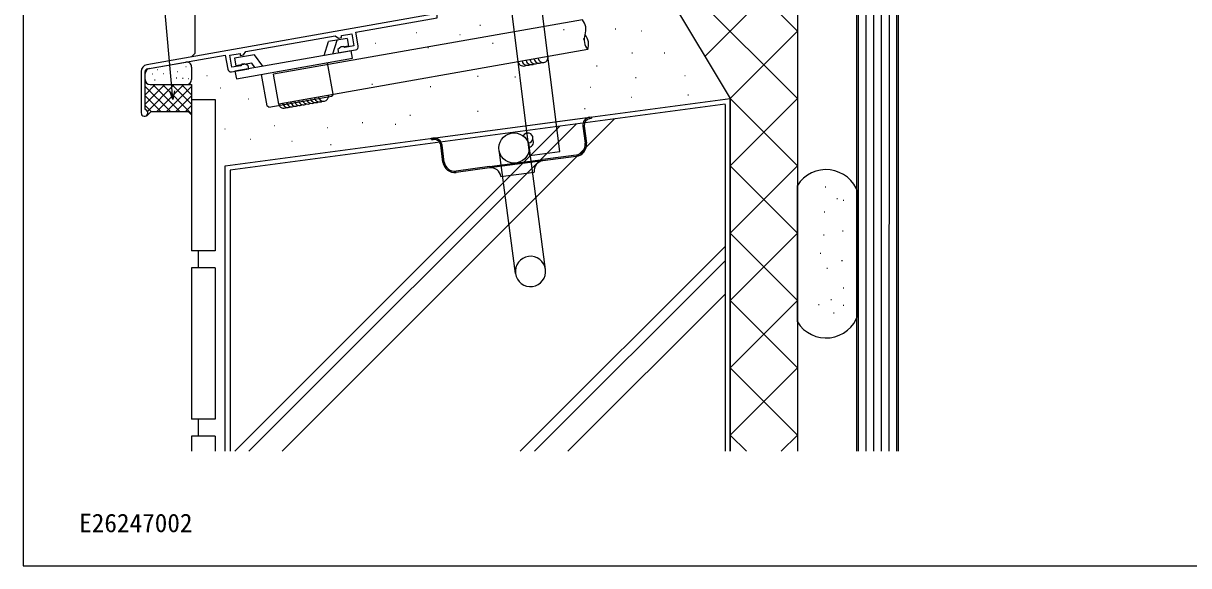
# Model space of a CAD drawing. Units: millimetres, scale not verified. Extents: x -438 to 438, y -464 to 465.
# Drawn here: x -437.5 to -91.3, y -449.2 to -288.1 of the extents above; entities that cross this region are included whole.
import ezdxf
from ezdxf.enums import TextEntityAlignment as Align

# ---------------------------------------------------------------- set-up
doc = ezdxf.new("R2010")
doc.units = ezdxf.units.MM
doc.header["$LTSCALE"] = 4
for name, color, linetype in [('0-1_USER1', 3, 'Continuous'), ('0-2_YKK_11', 7, 'Continuous'), ('0-5_YKK_13', 4, 'Continuous'), ('0-7_YKK_D', 6, 'Continuous'), ('0-8_YKK_ZWAK', 7, 'Continuous'), ('0-9_YSS_K', 3, 'Continuous'), ('0-A_YSS_KE', 3, 'Continuous')]:
    doc.layers.add(name, color=color, linetype=linetype)
doc.styles.add('ＭＳ ゴシック', font='')
doc.styles.get('ＭＳ ゴシック').set_extended_font_data('MS Gothic')

msp = doc.modelspace()

# ---------------------------------------------------------------- linework, layer by layer
at = {"layer": '0-2_YKK_11'}
for p, q in [((-315.704, -285.384), (-400.847, -300.397)), ((-402.5, -302.367), (-402.5, -314.689))]:
    msp.add_line(p, q, dxfattribs=at)
for points in [[(-337.971, -294.794), (-338.701, -290.658), (-314.504, -286.391), (-314.504, -275.384), (-315.704, -275.384), (-315.704, -279.926)], [(-372.882, -300.645), (-375.545, -301.114), (-376.17, -297.569), (-373.082, -297.025), (-373.082, -297.583), (-372.086, -297.408), (-371.396, -296.423), (-344.806, -291.734), (-343.822, -292.424), (-342.938, -292.268), (-342.938, -291.71), (-339.929, -291.179), (-339.304, -294.724), (-341.966, -295.194)], [(-400.639, -301.579), (-377.502, -297.499), (-376.773, -301.636)], [(-342.417, -294.918), (-343.081, -295.035), (-344.077, -295.871), (-343.903, -296.855), (-338.782, -295.952)], [(-341.966, -295.194), (-342.191, -295.056), (-342.417, -294.918)], [(-375.614, -302.447), (-370.493, -301.544), (-370.667, -300.559), (-371.888, -300.114), (-372.552, -300.231), (-372.717, -300.438), (-372.882, -300.645)], [(-401.115, -313.766), (-401.3, -313.489), (-401.3, -302.367)]]:
    msp.add_lwpolyline(points, dxfattribs=at)
for centre, radius, start, end in [((-338.956, -294.968), 1, 280.00001, 10), ((-400.5, -302.367), 2, 99.99999, 180.00002), ((-400.5, -302.367), 0.8, 99.99999, 180.00002), ((-375.788, -301.462), 1, 190.00002, 280.00001), ((-401.5, -314.689), 1, 180.00002, 67.38012)]:
    msp.add_arc(centre, radius, start, end, dxfattribs=at)
at = {"layer": '0-5_YKK_13'}
for p, q in [((-348.13, -297.601), (-346.799, -293.507)), ((-341.292, -292.536), (-346.799, -293.507)), ((-345.536, -297.143), (-344.205, -293.05)), ((-341.292, -292.536), (-340.893, -294.801)), ((-368.776, -297.382), (-374.776, -298.44)), ((-366.371, -300.817), (-368.776, -297.382)), ((-340.893, -294.801), (-342.562, -295.096)), ((-374.776, -298.44), (-374.377, -300.705)), ((-369.62, -299.867), (-374.377, -300.705)), ((-368.671, -301.223), (-369.62, -299.867)), ((-345.477, -309.115), (-347.127, -299.759)), ((-366.823, -303.232), (-365.173, -312.588)), ((-364.594, -312.993), (-345.883, -309.694)), ((-345.477, -309.115), (-345.883, -309.694)), ((-364.594, -312.993), (-365.173, -312.588)), ((-315.797, -322.159), (-269.208, -315.951)), ((-269.208, -315.951), (-268.713, -315.885)), ((-269.156, -316.347), (-268.66, -316.281)), ((-268.713, -315.885), (-268.66, -316.281)), ((-271.27, -318.647), (-270.597, -323.702)), ((-270.874, -318.594), (-270.2, -323.649)), ((-316.292, -322.225), (-315.797, -322.159)), ((-316.239, -322.621), (-316.292, -322.225)), ((-316.239, -322.621), (-315.744, -322.555)), ((-312.824, -329.329), (-313.497, -324.273)), ((-312.427, -329.276), (-313.101, -324.221)), ((-282.349, -361.183), (-287.236, -324.507)), ((-299.032, -330.618), (-283.173, -328.505)), ((-283.12, -328.902), (-298.98, -331.015)), ((-291.27, -362.371), (-296.157, -325.696)), ((-273.26, -327.184), (-283.173, -328.505)), ((-273.207, -327.581), (-283.12, -328.902)), ((-299.032, -330.618), (-308.945, -331.939)), ((-298.98, -331.015), (-308.892, -332.336)), ((-295.61, -333.592), (-285.697, -332.272))]:
    msp.add_line(p, q, dxfattribs=at)
msp.add_lwpolyline([(-374.608, -302.269), (-374.209, -304.535), (-339.741, -298.457), (-340.14, -296.192)], close=True, dxfattribs=at)
msp.add_circle((-291.697, -325.101), 4.5, dxfattribs=at)
for centre, radius, start, end in [((-268.891, -318.33), 2.4, 97.59, 187.59), ((-268.891, -318.33), 2, 97.59, 187.59), ((-315.48, -324.538), 2.4, 7.59, 97.59), ((-315.48, -324.538), 2, 7.59, 97.59), ((-273.67, -324.111), 3.1, 277.59, 7.59), ((-273.67, -324.111), 3.5, 277.59, 7.59), ((-282.724, -331.875), 3, 97.59, 187.59), ((-309.354, -328.866), 3.5, 187.59, 277.59), ((-309.354, -328.866), 3.1, 187.59, 277.59), ((-298.583, -333.989), 3, 7.59, 97.59), ((-286.81, -361.777), 4.5, 7.59, 187.59), ((-286.81, -361.777), 4.5, 187.59, 7.59)]:
    msp.add_arc(centre, radius, start, end, dxfattribs=at)
at = {"layer": '0-7_YKK_D'}
for points in [[(-393.083, -310.716), (-393.305, -308.176), (-397.094, -264.87), (-330.916, -264.87)], [(-392.625, -308.116), (-393.083, -310.716), (-393.986, -308.236)]]:
    msp.add_lwpolyline(points, dxfattribs=at)
at = {"layer": '0-8_YKK_ZWAK'}
msp.add_line((-437.5, 430.8), (-437.5, -449.2), dxfattribs=at)
msp.add_lwpolyline([(-437.5, -449.2), (437.5, -449.2), (437.5, 430.8)], dxfattribs=at)
at = {"layer": '0-9_YSS_K'}
for p, q in [((-255.604, -242.289), (-207.504, -290.389)), ((-187.204, -240.884), (-187.206, -415.2)), ((-184.904, -240.884), (-184.906, -415.2)), ((-182.604, -240.884), (-182.606, -415.2)), ((-180.304, -240.884), (-180.306, -415.2)), ((-257.652, -260.239), (-207.504, -310.387)), ((-257.504, -260.384), (-227.503, -310.387)), ((-278.067, -326.169), (-284.7, -273.242)), ((-207.504, -270.391), (-235.002, -297.888)), ((-286.997, -327.289), (-293.63, -274.361)), ((-386.502, -283.813), (-386.502, -297.044)), ((-271.386, -287.008), (-363.177, -303.194)), ((-320.647, -290.757), (-320.547, -290.757)), ((-301.828, -288.608), (-301.628, -288.608)), ((-277.034, -289.856), (-276.834, -289.856)), ((-261.694, -289.678), (-261.494, -289.678)), ((-253.82, -290.328), (-253.72, -290.328)), ((-207.504, -290.389), (-227.503, -310.387)), ((-332.856, -293.967), (-332.756, -293.967)), ((-307.796, -291.399), (-307.696, -291.399)), ((-298.082, -293.959), (-297.882, -293.959)), ((-271.148, -292.71), (-270.948, -292.71)), ((-386.502, -297.044), (-387.502, -298.044)), ((-269.823, -295.872), (-361.615, -312.057)), ((-317.347, -295.207), (-317.147, -295.207)), ((-256.7, -296.813), (-256.5, -296.813)), ((-247.068, -296.813), (-246.868, -296.813)), ((-400.06, -301.477), (-389.263, -299.573)), ((-389.25, -300.868), (-389.15, -300.868)), ((-387.503, -301.05), (-387.503, -304.784)), ((-267.224, -300.737), (-267.024, -300.737)), ((-401.3, -304.784), (-401.3, -302.954)), ((-399.187, -303.054), (-399.087, -303.054)), ((-397.644, -301.764), (-397.544, -301.764)), ((-397.644, -301.764), (-397.544, -301.764)), ((-395.851, -302.983), (-395.751, -302.983)), ((-394.093, -301.405), (-393.993, -301.405)), ((-392.071, -304.288), (-391.871, -304.288)), ((-391.833, -302.373), (-391.733, -302.373)), ((-390.174, -304.328), (-389.974, -304.328)), ((-388.389, -304.452), (-388.289, -304.452)), ((-382.976, -303.599), (-382.876, -303.599)), ((-361.611, -312.057), (-363.174, -303.193)), ((-302.542, -303.769), (-302.342, -303.769)), ((-291.483, -303.948), (-291.283, -303.948)), ((-255.63, -304.126), (-255.43, -304.126)), ((-240.968, -303.599), (-240.868, -303.599)), ((-401.3, -309.285), (-398.299, -306.284)), ((-401.3, -312.113), (-395.471, -306.284)), ((-401.3, -306.805), (-393.819, -314.286)), ((-400.604, -314.245), (-392.642, -306.284)), ((-399.8, -306.284), (-387.503, -306.284)), ((-398.993, -306.284), (-390.99, -314.286)), ((-398.527, -304.893), (-398.327, -304.893)), ((-397.816, -314.286), (-389.814, -306.284)), ((-396.164, -306.284), (-387.505, -314.944)), ((-394.988, -314.286), (-387.503, -306.801)), ((-393.336, -306.284), (-387.503, -312.117)), ((-390.508, -306.284), (-387.503, -309.289)), ((-387.503, -306.284), (-387.503, -315.286)), ((-378.907, -307.238), (-378.807, -307.238)), ((-333.935, -306.088), (-333.735, -306.088)), ((-316.633, -306.802), (-316.433, -306.802)), ((-269.027, -307.024), (-268.927, -307.024)), ((-401.3, -309.634), (-396.647, -314.286)), ((-392.159, -314.286), (-387.503, -309.63)), ((-370.553, -310.448), (-370.453, -310.448)), ((-256.818, -310.02), (-256.718, -310.02)), ((-240.111, -309.299), (-239.911, -309.299)), ((-207.504, -310.387), (-227.503, -330.385)), ((-227.503, -310.387), (-207.504, -330.385)), ((-401.3, -312.462), (-399.476, -314.286)), ((-399.492, -314.286), (-400.797, -315.591)), ((-399.492, -314.286), (-388.503, -314.286)), ((-389.331, -314.286), (-387.503, -312.458)), ((-388.503, -314.286), (-387.503, -315.286)), ((-229.003, -312.101), (-376.003, -331.7)), ((-302.542, -314.115), (-302.342, -314.115)), ((-270.791, -313.401), (-270.591, -313.401)), ((-229.003, -312.158), (-229.003, -415.2)), ((-273.25, -318), (-370.449, -415.2)), ((-362.842, -318.368), (-362.742, -318.368)), ((-261.827, -316.477), (-360.55, -415.2)), ((-336.789, -317.504), (-336.589, -317.504)), ((-326.979, -318.039), (-326.779, -318.039)), ((-322.698, -315.363), (-322.498, -315.363)), ((-377.621, -319.438), (-377.521, -319.438)), ((-278.145, -318.653), (-374.692, -415.2)), ((-347.206, -319.01), (-347.106, -319.01)), ((-370.125, -322.434), (-370.025, -322.434)), ((-357.702, -323.077), (-357.602, -323.077)), ((-346.243, -324.104), (-346.043, -324.104)), ((-286.997, -327.289), (-278.067, -326.169)), ((-376.003, -331.7), (-376.003, -415.2)), ((-227.503, -330.385), (-207.504, -350.383)), ((-207.504, -330.385), (-227.503, -350.383)), ((-199.29, -336.647), (-199.09, -336.647)), ((-195.845, -340.092), (-195.645, -340.092)), ((-193.877, -340.584), (-193.677, -340.584)), ((-199.536, -344.029), (-199.336, -344.029)), ((-194.123, -349.688), (-193.923, -349.688)), ((-227.503, -350.383), (-207.504, -370.382)), ((-207.504, -350.383), (-227.503, -370.382)), ((-199.782, -350.919), (-199.582, -350.919)), ((-229.003, -354.363), (-289.839, -415.2)), ((-200.767, -356.332), (-200.567, -356.332)), ((-229.003, -358.606), (-285.597, -415.2)), ((-194.369, -358.547), (-194.169, -358.547)), ((-198.798, -360.761), (-198.598, -360.761)), ((-193.877, -366.667), (-193.677, -366.667)), ((-229.003, -368.505), (-275.697, -415.2)), ((-227.503, -370.382), (-207.504, -390.38)), ((-207.504, -370.382), (-227.503, -390.38)), ((-197.568, -370.111), (-197.368, -370.111)), ((-201.259, -371.588), (-201.059, -371.588)), ((-193.877, -371.834), (-193.677, -371.834)), ((-196.83, -374.049), (-196.63, -374.049)), ((-227.503, -390.38), (-207.504, -410.378)), ((-207.504, -390.38), (-227.503, -410.378)), ((-227.503, -410.378), (-222.68, -415.2)), ((-207.504, -410.378), (-212.327, -415.2))]:
    msp.add_line(p, q, dxfattribs=at)
for points in [[(-177.506, -415.2), (-177.504, -240.384), (-190.004, -240.384), (-190.006, -415.2)], [(-178.006, -415.2), (-178.004, -240.884), (-189.504, -240.884), (-189.506, -415.2)]]:
    msp.add_lwpolyline(points, dxfattribs=at)
for centre, radius, start, end in [((-274.833, -289.901), 4.5, 340.00021, 40.00016), ((-266.376, -292.979), 4.5, 160.00016, 220.00021), ((-274.052, -294.333), 4.5, 340.00016, 40.00021), ((-389.003, -301.05), 1.5, 0, 100), ((-289.001, -299.253), 1.5, 190.0001, 303.57828), ((-287.819, -299.045), 1.5, 190.0001, 303.57828), ((-286.637, -298.836), 1.5, 190.0001, 303.57828), ((-285.455, -298.628), 1.5, 190.0001, 303.57828), ((-284.274, -298.42), 1.5, 190.0001, 303.57828), ((-283.092, -298.211), 1.5, 190.0001, 10.0001), ((-399.8, -302.954), 1.5, 100, 180), ((-399.8, -304.784), 1.5, 180, 270), ((-389.003, -304.784), 1.5, 270, 0), ((-356.592, -311.172), 1.5, 190.0001, 303.57828), ((-355.41, -310.963), 1.5, 190.0001, 303.57828), ((-354.228, -310.755), 1.5, 190.0001, 303.57828), ((-353.047, -310.546), 1.5, 190.0001, 303.57828), ((-351.865, -310.338), 1.5, 190.0001, 303.57828), ((-350.683, -310.13), 1.5, 190.0001, 303.57828), ((-349.501, -309.921), 1.5, 190.0001, 303.57828), ((-348.32, -309.713), 1.5, 190.0001, 10.0001), ((-360.137, -311.797), 1.5, 190.0001, 303.57828), ((-358.956, -311.588), 1.5, 190.0001, 303.57828), ((-357.774, -311.38), 1.5, 190.0001, 303.57828), ((-287.593, -322.153), 1.5, 278.48983, 155.48543), ((-287.415, -323.34), 1.5, 278.48983, 32.068)]:
    msp.add_arc(centre, radius, start, end, dxfattribs=at)
at = {"layer": '0-A_YSS_KE'}
for p, q in [((-207.504, -245.384), (-207.504, -415.2)), ((-387.503, -310.688), (-387.503, -355.688)), ((-387.503, -310.688), (-380.503, -310.688)), ((-380.503, -310.688), (-380.503, -355.688)), ((-377.503, -330.387), (-227.503, -310.387)), ((-227.503, -310.387), (-227.503, -415.2)), ((-227.503, -415.2), (-227.503, -310.387)), ((-377.503, -415.2), (-377.503, -330.387)), ((-207.504, -376.798), (-207.504, -336.263)), ((-189.504, -374.653), (-189.504, -338.408)), ((-380.503, -355.688), (-387.503, -355.688)), ((-385.503, -355.688), (-385.503, -360.688)), ((-387.503, -360.688), (-387.503, -405.688)), ((-380.503, -360.688), (-387.503, -360.688)), ((-380.503, -360.688), (-380.503, -405.688)), ((-380.503, -405.688), (-387.503, -405.688)), ((-385.503, -405.688), (-385.503, -410.688)), ((-387.503, -410.688), (-387.503, -415.2)), ((-380.503, -410.688), (-387.503, -410.688)), ((-380.503, -410.688), (-380.503, -415.2))]:
    msp.add_line(p, q, dxfattribs=at)
for centre, start, end in [((-199.004, -341.53), 18.19487, 148.21167), ((-199.004, -371.53), 211.78833, 341.80513)]:
    msp.add_arc(centre, 10, start, end, dxfattribs=at)

# ---------------------------------------------------------------- texts
at = {"layer": '0-1_USER1', "style": 'ＭＳ ゴシック'}
msp.add_text('E26247002', height=5.499, dxfattribs=at).set_placement((-420.9, -440.9), align=Align.BOTTOM_LEFT)

doc.saveas('drawing.dxf')
